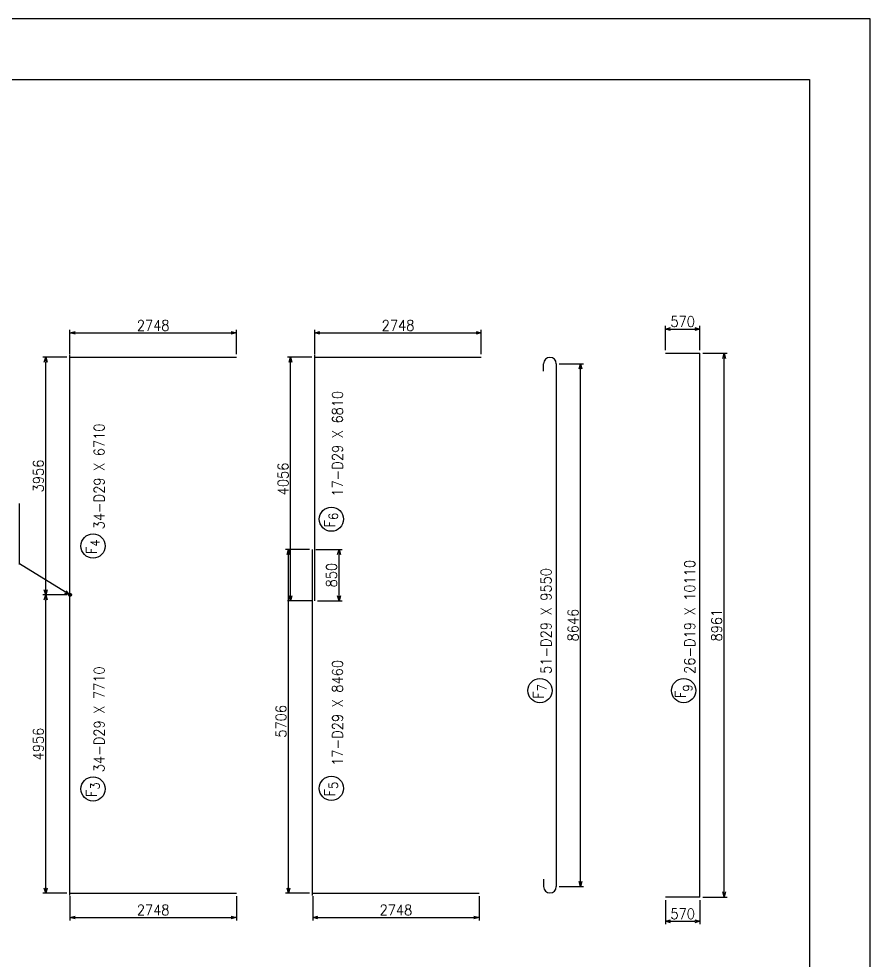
# Model space of a CAD drawing. Extents: x -859 to 41191, y 51716 to 81416.
# Drawn here: x 27136 to 41191, y 65870 to 81416 of the extents above; entities that cross this region are included whole.
import ezdxf

# ---------------------------------------------------------------- set-up
doc = ezdxf.new("R2010")
doc.units = 0
doc.header["$LTSCALE"] = 300
doc.header["$MEASUREMENT"] = 0
doc.layers.get('0').update_dxf_attribs({"linetype": 'CONTINUOUS'})
doc.layers.get('DEFPOINTS').update_dxf_attribs({"linetype": 'CONTINUOUS'})
for name, color, linetype in [('基礎鉄筋縦', 2, 'CONTINUOUS'), ('寸法', 1, 'CONTINUOUS'), ('引き出し横', 1, 'CONTINUOUS'), ('枠', 7, 'CONTINUOUS'), ('鉄筋材料', 3, 'CONTINUOUS')]:
    doc.layers.add(name, color=color, linetype=linetype)
doc.styles.add('romans', font='ROMANS.shx', dxfattribs={"width": 0.9, "bigfont": 'EXTFONT.shx'})
doc.styles.add('ｽﾀｲﾙ1', font='ROMANS.shx', dxfattribs={"bigfont": 'EXTFONT.shx'})
doc.dimstyles.new('ST-50', dxfattribs={"dimscale": 50, "dimtxt": 3.5, "dimasz": 1.7, "dimexe": 1, "dimexo": 1, "dimgap": 1, "dimtad": 0, "dimdec": 0, "dimzin": 0, "dimdsep": 46, "dimtxsty": 'romans', "dimblk": 'OPEN30', "dimcen": 1, "dimdle": 3, "dimclrd": 1, "dimclre": 1, "dimclrt": 3, "dimaunit": 1, "dimadec": 0, "dimazin": 0, "dimtfac": 1, "dimtdec": 0, "dimtmove": 2, "dimatfit": 3, "dimldrblk": 'OPEN30', "dimfxl": 0, "dimtvp": 0.7, "dimtolj": 1, "dimtzin": 0, "dimarcsym": 0})

# ---------------------------------------------------------------- blocks, each defined once
blk = doc.blocks.new('_Open30')
at = {"color": 0, "lineweight": -2}
for p, q in [((-1, 0.27), (0, 0)), ((0, 0), (-1, -0.27)), ((0, 0), (-1, 0))]:
    blk.add_line(p, q, dxfattribs=at)
blk = doc.blocks.new('*D39')
at = {"layer": 'DEFPOINTS', "color": 0, "linetype": 'Continuous'}
for p in [(27980, 66976), (30728, 66976), (30728, 66576)]:
    blk.add_point(p, dxfattribs=at)
at = {"layer": '寸法', "color": 1, "linetype": 'Continuous', "lineweight": -2}
for p, q in [((27980, 66926), (27980, 66526)), ((30728, 66926), (30728, 66526)), ((28065, 66576), (30643, 66576))]:
    blk.add_line(p, q, dxfattribs=at)
at = {"layer": '寸法', "color": 1, "linetype": 'Continuous', "lineweight": -2, "xscale": 85, "yscale": 85, "zscale": 85, "rotation": 180}
blk.add_blockref('_Open30', (27980, 66576), dxfattribs=at)
at = {"layer": '寸法', "color": 1, "linetype": 'Continuous', "lineweight": -2, "xscale": 85, "yscale": 85, "zscale": 85}
blk.add_blockref('_Open30', (30728, 66576), dxfattribs=at)
at = {"layer": '寸法', "color": 3, "linetype": 'Continuous', "insert": (29354, 66698), "char_height": 175, "attachment_point": 5, "style": 'romans'}
blk.add_mtext('\\A1;2748', dxfattribs=at)
blk = doc.blocks.new('*D40')
at = {"layer": 'DEFPOINTS', "color": 0, "linetype": 'Continuous'}
for p in [(30728, 76230), (27980, 75830), (30728, 75830)]:
    blk.add_point(p, dxfattribs=at)
at = {"layer": '寸法', "color": 1, "linetype": 'Continuous', "lineweight": -2}
for p, q in [((27980, 75880), (27980, 76280)), ((28065, 76230), (30643, 76230)), ((30728, 75880), (30728, 76280))]:
    blk.add_line(p, q, dxfattribs=at)
at = {"layer": '寸法', "color": 1, "linetype": 'Continuous', "lineweight": -2, "xscale": 85, "yscale": 85, "zscale": 85, "rotation": 180}
blk.add_blockref('_Open30', (27980, 76230), dxfattribs=at)
at = {"layer": '寸法', "color": 1, "linetype": 'Continuous', "lineweight": -2, "xscale": 85, "yscale": 85, "zscale": 85}
blk.add_blockref('_Open30', (30728, 76230), dxfattribs=at)
at = {"layer": '寸法', "color": 3, "linetype": 'Continuous', "insert": (29354, 76352), "char_height": 175, "attachment_point": 5, "style": 'romans'}
blk.add_mtext('\\A1;2748', dxfattribs=at)
blk = doc.blocks.new('*D41')
at = {"layer": 'DEFPOINTS', "color": 0, "linetype": 'Continuous'}
for p in [(36008, 75720), (36408, 75720), (36008, 67086)]:
    blk.add_point(p, dxfattribs=at)
at = {"layer": '寸法', "color": 1, "linetype": 'Continuous', "lineweight": -2}
for p, q in [((36058, 75720), (36458, 75720)), ((36408, 67171), (36408, 75635)), ((36058, 67086), (36458, 67086))]:
    blk.add_line(p, q, dxfattribs=at)
at = {"layer": '寸法', "color": 1, "linetype": 'Continuous', "lineweight": -2, "xscale": 85, "yscale": 85, "zscale": 85}
for p, rotation in [((36408, 75720), 90), ((36408, 67086), 270)]:
    blk.add_blockref('_Open30', p, dxfattribs=dict(at, rotation=rotation))
at = {"layer": '寸法', "color": 3, "linetype": 'Continuous', "insert": (36286, 71403), "char_height": 175, "attachment_point": 5, "rotation": 90, "style": 'romans'}
blk.add_mtext('\\A1;8646', dxfattribs=at)
blk = doc.blocks.new('*D42')
at = {"layer": 'DEFPOINTS', "color": 0, "linetype": 'Continuous'}
for p in [(38380, 75893), (38780, 75893), (38380, 66912)]:
    blk.add_point(p, dxfattribs=at)
at = {"layer": '寸法', "color": 1, "linetype": 'Continuous', "lineweight": -2}
for p, q in [((38430, 75893), (38830, 75893)), ((38780, 66997), (38780, 75808)), ((38430, 66912), (38830, 66912))]:
    blk.add_line(p, q, dxfattribs=at)
at = {"layer": '寸法', "color": 1, "linetype": 'Continuous', "lineweight": -2, "xscale": 85, "yscale": 85, "zscale": 85}
for p, rotation in [((38780, 75893), 90), ((38780, 66912), 270)]:
    blk.add_blockref('_Open30', p, dxfattribs=dict(at, rotation=rotation))
at = {"layer": '寸法', "color": 3, "linetype": 'Continuous', "insert": (38657, 71403), "char_height": 175, "attachment_point": 5, "rotation": 90, "style": 'romans'}
blk.add_mtext('\\A1;8961', dxfattribs=at)
blk = doc.blocks.new('*D43')
at = {"layer": 'DEFPOINTS', "color": 0, "linetype": 'Continuous'}
for p in [(38926, 76293), (38356, 75893), (38926, 75893)]:
    blk.add_point(p, dxfattribs=at)
at = {"layer": '寸法', "color": 1, "linetype": 'Continuous', "lineweight": -2}
for p, q in [((38356, 75943), (38356, 76343)), ((38926, 75943), (38926, 76343)), ((38441, 76293), (38841, 76293))]:
    blk.add_line(p, q, dxfattribs=at)
at = {"layer": '寸法', "color": 1, "linetype": 'Continuous', "lineweight": -2, "xscale": 85, "yscale": 85, "zscale": 85, "rotation": 180}
blk.add_blockref('_Open30', (38356, 76293), dxfattribs=at)
at = {"layer": '寸法', "color": 1, "linetype": 'Continuous', "lineweight": -2, "xscale": 85, "yscale": 85, "zscale": 85}
blk.add_blockref('_Open30', (38926, 76293), dxfattribs=at)
at = {"layer": '寸法', "color": 3, "linetype": 'Continuous', "insert": (38641, 76416), "char_height": 175, "attachment_point": 5, "style": 'romans'}
blk.add_mtext('\\A1;570', dxfattribs=at)
blk = doc.blocks.new('*D44')
at = {"layer": 'DEFPOINTS', "color": 0, "linetype": 'Continuous'}
for p in [(38356, 66912), (38926, 66912), (38926, 66512)]:
    blk.add_point(p, dxfattribs=at)
at = {"layer": '寸法', "color": 1, "linetype": 'Continuous', "lineweight": -2}
for p, q in [((38356, 66862), (38356, 66462)), ((38926, 66862), (38926, 66462)), ((38441, 66512), (38841, 66512))]:
    blk.add_line(p, q, dxfattribs=at)
at = {"layer": '寸法', "color": 1, "linetype": 'Continuous', "lineweight": -2, "xscale": 85, "yscale": 85, "zscale": 85, "rotation": 180}
blk.add_blockref('_Open30', (38356, 66512), dxfattribs=at)
at = {"layer": '寸法', "color": 1, "linetype": 'Continuous', "lineweight": -2, "xscale": 85, "yscale": 85, "zscale": 85}
blk.add_blockref('_Open30', (38926, 66512), dxfattribs=at)
at = {"layer": '寸法', "color": 3, "linetype": 'Continuous', "insert": (38641, 66635), "char_height": 175, "attachment_point": 5, "style": 'romans'}
blk.add_mtext('\\A1;570', dxfattribs=at)
blk = doc.blocks.new('*D47')
at = {"layer": 'DEFPOINTS', "color": 0, "linetype": 'Continuous'}
for p in [(27580, 71903), (27980, 71903), (27980, 66976)]:
    blk.add_point(p, dxfattribs=at)
at = {"layer": '寸法', "color": 1, "linetype": 'Continuous', "lineweight": -2}
for p, q in [((27930, 71903), (27530, 71903)), ((27580, 67061), (27580, 71818)), ((27930, 66976), (27530, 66976))]:
    blk.add_line(p, q, dxfattribs=at)
at = {"layer": '寸法', "color": 1, "linetype": 'Continuous', "lineweight": -2, "xscale": 85, "yscale": 85, "zscale": 85}
for p, rotation in [((27580, 71903), 90), ((27580, 66976), 270)]:
    blk.add_blockref('_Open30', p, dxfattribs=dict(at, rotation=rotation))
at = {"layer": '寸法', "color": 3, "linetype": 'Continuous', "insert": (27458, 69439), "char_height": 175, "attachment_point": 5, "rotation": 90, "style": 'romans'}
blk.add_mtext('\\A1;4956', dxfattribs=at)
blk = doc.blocks.new('*D78')
at = {"layer": 'DEFPOINTS', "color": 0, "linetype": 'Continuous'}
for p in [(27580, 75830), (27980, 75830), (27980, 71903)]:
    blk.add_point(p, dxfattribs=at)
at = {"layer": '寸法', "color": 1, "linetype": 'Continuous', "lineweight": -2}
for p, q in [((27930, 75830), (27530, 75830)), ((27580, 71988), (27580, 75745)), ((27930, 71903), (27530, 71903))]:
    blk.add_line(p, q, dxfattribs=at)
at = {"layer": '寸法', "color": 1, "linetype": 'Continuous', "lineweight": -2, "xscale": 85, "yscale": 85, "zscale": 85}
for p, rotation in [((27580, 75830), 90), ((27580, 71903), 270)]:
    blk.add_blockref('_Open30', p, dxfattribs=dict(at, rotation=rotation))
at = {"layer": '寸法', "color": 3, "linetype": 'Continuous', "insert": (27458, 73866), "char_height": 175, "attachment_point": 5, "rotation": 90, "style": 'romans'}
blk.add_mtext('\\A1;3956', dxfattribs=at)
blk = doc.blocks.new('*D80')
at = {"layer": 'DEFPOINTS', "color": 0, "linetype": 'Continuous'}
for p in [(34770, 76230), (32022, 75830), (34770, 75830)]:
    blk.add_point(p, dxfattribs=at)
at = {"layer": '寸法', "color": 1, "linetype": 'Continuous', "lineweight": -2}
for p, q in [((32022, 75880), (32022, 76280)), ((32107, 76230), (34685, 76230)), ((34770, 75880), (34770, 76280))]:
    blk.add_line(p, q, dxfattribs=at)
at = {"layer": '寸法', "color": 1, "linetype": 'Continuous', "lineweight": -2, "xscale": 85, "yscale": 85, "zscale": 85, "rotation": 180}
blk.add_blockref('_Open30', (32022, 76230), dxfattribs=at)
at = {"layer": '寸法', "color": 1, "linetype": 'Continuous', "lineweight": -2, "xscale": 85, "yscale": 85, "zscale": 85}
blk.add_blockref('_Open30', (34770, 76230), dxfattribs=at)
at = {"layer": '寸法', "color": 3, "linetype": 'Continuous', "insert": (33396, 76352), "char_height": 175, "attachment_point": 5, "style": 'romans'}
blk.add_mtext('\\A1;2748', dxfattribs=at)
blk = doc.blocks.new('*D79')
at = {"layer": 'DEFPOINTS', "color": 0, "linetype": 'Continuous'}
for p in [(31987, 66976), (34735, 66976), (34735, 66576)]:
    blk.add_point(p, dxfattribs=at)
at = {"layer": '寸法', "color": 1, "linetype": 'Continuous', "lineweight": -2}
for p, q in [((31987, 66926), (31987, 66526)), ((34735, 66926), (34735, 66526)), ((32072, 66576), (34650, 66576))]:
    blk.add_line(p, q, dxfattribs=at)
at = {"layer": '寸法', "color": 1, "linetype": 'Continuous', "lineweight": -2, "xscale": 85, "yscale": 85, "zscale": 85, "rotation": 180}
blk.add_blockref('_Open30', (31987, 66576), dxfattribs=at)
at = {"layer": '寸法', "color": 1, "linetype": 'Continuous', "lineweight": -2, "xscale": 85, "yscale": 85, "zscale": 85}
blk.add_blockref('_Open30', (34735, 66576), dxfattribs=at)
at = {"layer": '寸法', "color": 3, "linetype": 'Continuous', "insert": (33361, 66698), "char_height": 175, "attachment_point": 5, "style": 'romans'}
blk.add_mtext('\\A1;2748', dxfattribs=at)
blk = doc.blocks.new('*D82')
at = {"layer": 'DEFPOINTS', "color": 0, "linetype": 'Continuous'}
for p in [(31622, 75830), (32022, 75830), (32022, 71803)]:
    blk.add_point(p, dxfattribs=at)
at = {"layer": '寸法', "color": 1, "linetype": 'Continuous', "lineweight": -2}
for p, q in [((31972, 75830), (31572, 75830)), ((31622, 71888), (31622, 75745)), ((31972, 71803), (31572, 71803))]:
    blk.add_line(p, q, dxfattribs=at)
at = {"layer": '寸法', "color": 1, "linetype": 'Continuous', "lineweight": -2, "xscale": 85, "yscale": 85, "zscale": 85}
for p, rotation in [((31622, 75830), 90), ((31622, 71803), 270)]:
    blk.add_blockref('_Open30', p, dxfattribs=dict(at, rotation=rotation))
at = {"layer": '寸法', "color": 3, "linetype": 'Continuous', "insert": (31499, 73816), "char_height": 175, "attachment_point": 5, "rotation": 90, "style": 'romans'}
blk.add_mtext('\\A1;4056', dxfattribs=at)
blk = doc.blocks.new('*D81')
at = {"layer": 'DEFPOINTS', "color": 0, "linetype": 'Continuous'}
for p in [(31587, 72653), (31987, 72653), (31987, 66976)]:
    blk.add_point(p, dxfattribs=at)
at = {"layer": '寸法', "color": 1, "linetype": 'Continuous', "lineweight": -2}
for p, q in [((31937, 72653), (31537, 72653)), ((31587, 67061), (31587, 72568)), ((31937, 66976), (31537, 66976))]:
    blk.add_line(p, q, dxfattribs=at)
at = {"layer": '寸法', "color": 1, "linetype": 'Continuous', "lineweight": -2, "xscale": 85, "yscale": 85, "zscale": 85}
for p, rotation in [((31587, 72653), 90), ((31587, 66976), 270)]:
    blk.add_blockref('_Open30', p, dxfattribs=dict(at, rotation=rotation))
at = {"layer": '寸法', "color": 3, "linetype": 'Continuous', "insert": (31464, 69814), "char_height": 175, "attachment_point": 5, "rotation": 90, "style": 'romans'}
blk.add_mtext('\\A1;5706', dxfattribs=at)
blk = doc.blocks.new('*D83')
at = {"layer": 'DEFPOINTS', "color": 0, "linetype": 'Continuous'}
for p in [(31989, 72653), (32422, 72653), (32019, 71803)]:
    blk.add_point(p, dxfattribs=at)
at = {"layer": '寸法', "color": 1, "linetype": 'Continuous', "lineweight": -2}
for p, q in [((32039, 72653), (32472, 72653)), ((32422, 71888), (32422, 72568)), ((32069, 71803), (32472, 71803))]:
    blk.add_line(p, q, dxfattribs=at)
at = {"layer": '寸法', "color": 1, "linetype": 'Continuous', "lineweight": -2, "xscale": 85, "yscale": 85, "zscale": 85}
for p, rotation in [((32422, 72653), 90), ((32422, 71803), 270)]:
    blk.add_blockref('_Open30', p, dxfattribs=dict(at, rotation=rotation))
at = {"layer": '寸法', "color": 3, "linetype": 'Continuous', "insert": (32299, 72228), "char_height": 175, "attachment_point": 5, "rotation": 90, "style": 'romans'}
blk.add_mtext('\\A1;850', dxfattribs=at)

msp = doc.modelspace()

# ---------------------------------------------------------------- linework, layer by layer
at = {"layer": '基礎鉄筋縦', "linetype": 'Continuous'}
for p, q in [((27980.4, 66936.6), (27980.4, 75868.6)), ((32021.6, 71802.6), (32021.6, 75868.6)), ((37809.8, 75893), (38379.8, 75893)), ((38379.8, 66912), (38379.8, 75893)), ((27980.4, 75829.5), (30728.4, 75829.5)), ((32021.6, 75829.5), (34769.6, 75829.5)), ((35799, 75597.6), (35799, 75719.6)), ((36008, 75719.6), (36008, 67085.6)), ((31986.6, 66936.6), (31986.6, 72652.6)), ((35799, 67207.6), (35799, 67085.6)), ((27980.4, 66975.5), (30728.4, 66975.5)), ((31986.6, 66975.5), (34734.6, 66975.5)), ((38379.8, 66912), (37809.8, 66912))]:
    msp.add_line(p, q, dxfattribs=at)
for radius in [26, 13]:
    msp.add_circle((27980.4, 71902.6), radius, dxfattribs=at)
for centre, start, end in [((35903.5, 75719.6), 0, 180), ((35903.5, 67085.6), 180, 0)]:
    msp.add_arc(centre, 104.5, start, end, dxfattribs=at)
at = {"layer": '寸法', "linetype": 'Continuous'}
msp.add_line((27146.9, 72404), (27146.9, 73412.2), dxfattribs=at)
at = {"layer": '枠', "color": 1, "linetype": 'Continuous', "flags": 128}
msp.add_lwpolyline([(-859.4, 81415.6), (-859.4, 51715.6), (41190.6, 51715.6), (41190.6, 81415.6), (-859.4, 81415.6)], dxfattribs=at)
at = {"layer": '枠', "color": 2, "linetype": 'Continuous', "flags": 128}
msp.add_lwpolyline([(640.6, 52715.6), (640.6, 80415.6), (40190.6, 80415.6), (40190.6, 52715.6), (640.6, 52715.6)], dxfattribs=at)
at = {"layer": '鉄筋材料', "color": 1, "linetype": 'Continuous'}
for centre in [(32296.6, 73152), (28361.7, 72709.3), (35739.9, 70321.5), (38111.7, 70321.5), (28361.7, 68698.3), (32296.6, 68707.5)]:
    msp.add_circle(centre, 200, dxfattribs=at)

# ---------------------------------------------------------------- texts
at = {"layer": '鉄筋材料', "style": 'romans', "width": 0.9}
for s, p in [('17-D29 X 6810', (32484.1, 73524)), ('34-D29 X 6710', (28549.2, 72984.3)), ('26-D19 X 10110', (38299.2, 70596.5)), ('51-D29 X 9550', (35927.4, 70596.5)), ('17-D29 X 8460', (32484.1, 69079.5)), ('34-D29 X 7710', (28549.2, 68973.3))]:
    msp.add_text(s, height=175, rotation=90, dxfattribs=at).set_placement(p)
at = {"layer": '鉄筋材料', "color": 3, "style": 'ｽﾀｲﾙ1', "width": 0.9}
for s, height, p in [('6', 150, (32402.8, 73142.5)), ('F', 175, (32359.1, 73017.5)), ('4', 150, (28467.9, 72699.8)), ('F', 175, (28424.2, 72574.8)), ('F', 175, (35802.4, 70187)), ('7', 150, (35846.1, 70312)), ('F', 175, (38148.4, 70195.9)), ('9', 150, (38253.4, 70307.2)), ('3', 150, (28467.9, 68688.8)), ('5', 150, (32402.8, 68698)), ('F', 175, (28424.2, 68563.8)), ('F', 175, (32359.1, 68573))]:
    msp.add_text(s, height=height, rotation=90, dxfattribs=at).set_placement(p)

# ---------------------------------------------------------------- dimensions: what is measured, and where the dimension line sits
at = {"layer": '寸法', "linetype": 'Continuous'}
for base, p1, p2, picture, middle in [((38379.8, 76293), (37809.8, 75893), (38379.8, 75893), '*D43', (38094.8, 76415.5)), ((38379.8, 66512), (37809.8, 66912), (38379.8, 66912), '*D44', (38094.8, 66634.5))]:
    dim = msp.add_linear_dim(base=base, p1=p1, p2=p2, dimstyle='ST-50', dxfattribs=at)
    dim.commit()
    dim.dimension.update_dxf_attribs({"geometry": picture, "text_midpoint": middle, "insert": (-545.9, 0)})
for base, p1, p2, picture, middle in [((30728.4, 76229.5), (27980.4, 75829.5), (30728.4, 75829.5), '*D40', (29354.4, 76352)), ((34769.6, 76229.5), (32021.6, 75829.5), (34769.6, 75829.5), '*D80', (33395.6, 76352)), ((30728.4, 66575.5), (27980.4, 66975.5), (30728.4, 66975.5), '*D39', (29354.4, 66698)), ((34734.6, 66575.5), (31986.6, 66975.5), (34734.6, 66975.5), '*D79', (33360.6, 66698))]:
    dim = msp.add_linear_dim(base=base, p1=p1, p2=p2, dimstyle='ST-50', dxfattribs=at)
    dim.commit()
    dim.dimension.update_dxf_attribs({"geometry": picture, "text_midpoint": middle})
for base, p1, p2, text, picture, middle in [((38779.8, 75893), (38379.8, 66912), (38379.8, 75893), '8961', '*D42', (38657.3, 71402.5)), ((27580.4, 75829.5), (27980.4, 71902.6), (27980.4, 75829.5), '3956', '*D78', (27457.9, 73866.1)), ((31621.6, 75829.5), (32021.6, 71802.6), (32021.6, 75829.5), '4056', '*D82', (31499.1, 73816.1)), ((36408, 75719.6), (36008, 67085.6), (36008, 75719.6), '8646', '*D41', (36285.5, 71402.6)), ((31586.6, 72652.6), (31986.6, 66975.5), (31986.6, 72652.6), '5706', '*D81', (31464.1, 69814.1)), ((27580.4, 71902.6), (27980.4, 66975.5), (27980.4, 71902.6), '4956', '*D47', (27457.9, 69439.1))]:
    dim = msp.add_linear_dim(base=base, p1=p1, p2=p2, angle=90, text=text, dimstyle='ST-50', dxfattribs=at)
    dim.commit()
    dim.dimension.update_dxf_attribs({"geometry": picture, "text_midpoint": middle})
dim = msp.add_linear_dim(base=(32421.6, 72652.6), p1=(32018.6, 71802.6), p2=(31988.8, 72652.6), angle=90, dimstyle='ST-50', dxfattribs=at)
dim.commit()
dim.dimension.update_dxf_attribs({"geometry": '*D83', "text_midpoint": (32299.1, 72227.6)})

# ---------------------------------------------------------------- leaders
at = {"layer": '引き出し横', "linetype": 'Continuous'}
msp.add_leader([(27980.4, 71902.6), (27146.9, 72415.6)], dimstyle='ST-50', override={"dimgap": 1, "dimtad": 0}, dxfattribs=at)

doc.saveas('drawing.dxf')
